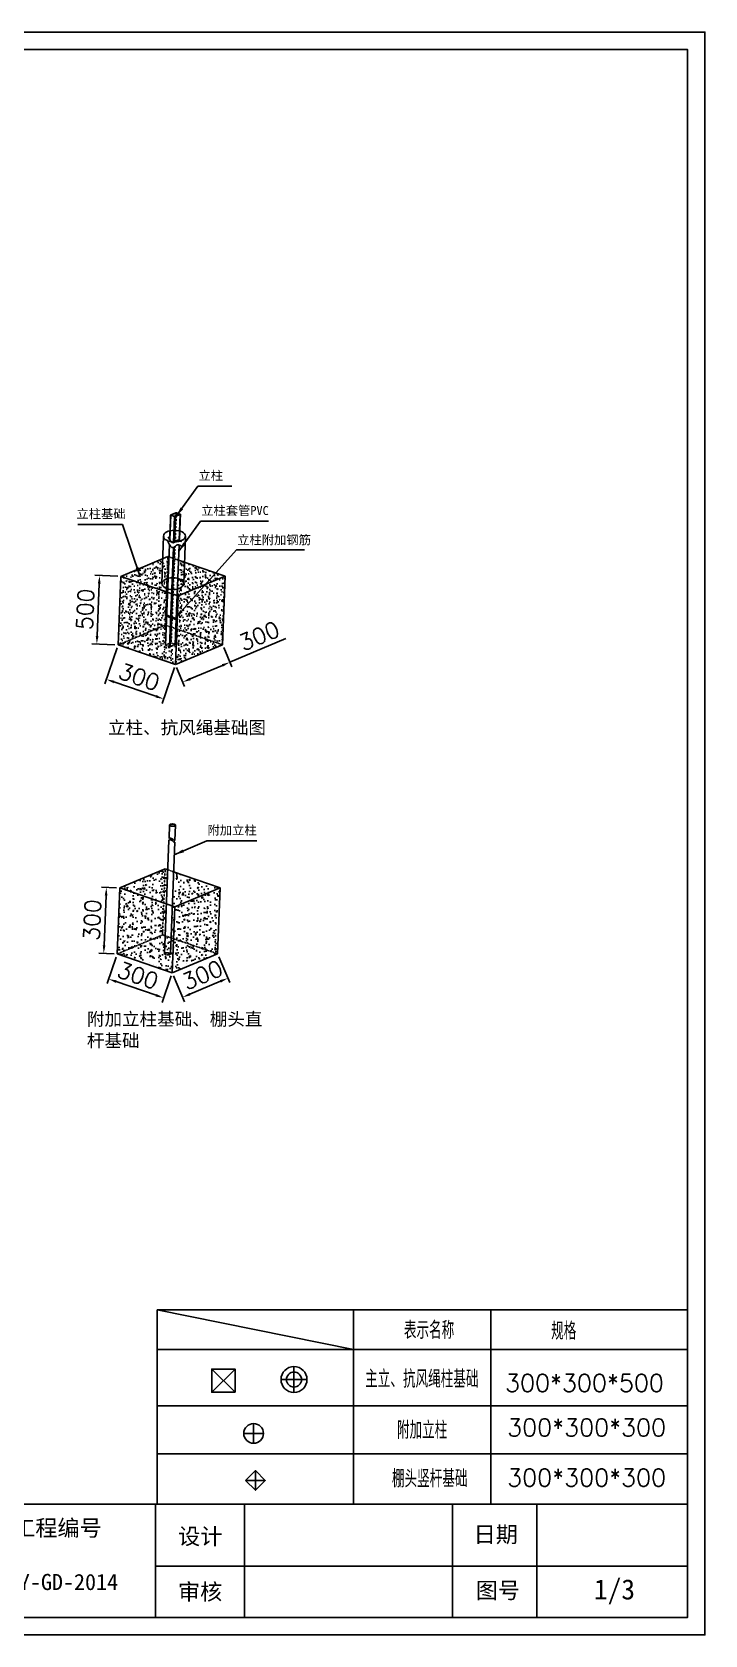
# Model space of a CAD drawing. Header units: inches. Extents: x 211493 to 813085, y -211351 to -52186.
# Drawn here: x 652179 to 673100, y -152471 to -102593 of the extents above; entities that cross this region are included whole.
import ezdxf

# ---------------------------------------------------------------- set-up
doc = ezdxf.new("R2010")
doc.units = ezdxf.units.IN
doc.header["$MEASUREMENT"] = 0
doc.header["$PDMODE"] = 1
doc.linetypes.add('ACAD_ISO02W100', pattern=[15, 12, -3])
doc.linetypes.add('HIDDEN', pattern=[0.2, 0.1, -0.1])
doc.layers.add('02___PRT_ALL_AXES', color=7, linetype='Continuous')
doc.layers.add('DEFAULT_2', color=8, linetype='HIDDEN')
doc.layers.add('尺寸线', color=3, linetype='Continuous', lineweight=13)
doc.styles.get("Standard").update_dxf_attribs({"font": 'txt', "bigfont": 'gbcbig.shx'})
doc.styles.add('样式 1', font='SIMFANG.TTF')
doc.dimstyles.new('ISO-25', dxfattribs={"dimtxt": 500, "dimasz": 300, "dimexe": 1.25, "dimexo": 0.625, "dimtad": 1, "dimtxsty": 'Standard', "dimcen": 300, "dimadec": 0, "dimazin": 0, "dimtfac": 1, "dimtmove": 0, "dimatfit": 3, "dimfxl": 1, "dimarcsym": 0})

# ---------------------------------------------------------------- blocks, each defined once
blk = doc.blocks.new('*D6')
at = {"color": 0, "linetype": 'Continuous', "lineweight": -2}
for p, q in [((654824, -121759), (654440, -122877)), ((656602, -122369), (656219, -123486)), ((656031, -123263), (654725, -122816))]:
    blk.add_line(p, q, dxfattribs=at)
at = {"color": 0, "linetype": 'Continuous'}
for points in [[(654739, -122776), (654712, -122855), (654489, -122735)], [(656044, -123224), (656017, -123303), (656267, -123344)]]:
    blk.add_solid(points, dxfattribs=at)
at = {"layer": 'Defpoints', "color": 0, "linetype": 'Continuous'}
for p in [(654856, -121664), (656634, -122274), (654489, -122735)]:
    blk.add_point(p, dxfattribs=at)
at = {"color": 0, "linetype": 'Continuous', "lineweight": 25, "insert": (655508, -122661), "char_height": 500, "attachment_point": 5, "rotation": 341.0725}
blk.add_mtext('300', dxfattribs=at)
blk = doc.blocks.new('*D7')
at = {"color": 0, "linetype": 'Continuous', "lineweight": -2}
for p, q in [((654841, -119526), (654127, -119497)), ((654266, -119753), (654201, -121388)), ((654756, -121660), (654041, -121632))]:
    blk.add_line(p, q, dxfattribs=at)
at = {"color": 0, "linetype": 'Continuous'}
for points in [[(654225, -119751), (654308, -119755), (654276, -119503)], [(654159, -121386), (654243, -121389), (654191, -121638)]]:
    blk.add_solid(points, dxfattribs=at)
at = {"layer": 'Defpoints', "color": 0, "linetype": 'Continuous'}
for p in [(654941, -119530), (654191, -121638), (654856, -121664)]:
    blk.add_point(p, dxfattribs=at)
at = {"color": 0, "linetype": 'Continuous', "lineweight": 25, "insert": (653834, -120554), "char_height": 500, "attachment_point": 5, "rotation": 87.7116}
blk.add_mtext('500', dxfattribs=at)
blk = doc.blocks.new('*D8')
at = {"color": 0, "linetype": 'Continuous', "lineweight": -2}
for p, q in [((658327, -122204), (660072, -121468)), ((658136, -121749), (658386, -122342)), ((656673, -122366), (656923, -122959)), ((657095, -122724), (658097, -122301))]:
    blk.add_line(p, q, dxfattribs=at)
at = {"color": 0, "linetype": 'Continuous'}
for points in [[(657079, -122685), (657112, -122762), (656865, -122821)], [(658081, -122263), (658113, -122339), (658327, -122204)]]:
    blk.add_solid(points, dxfattribs=at)
at = {"layer": 'Defpoints', "color": 0, "linetype": 'Continuous'}
for p in [(658097, -121657), (656634, -122274), (658327, -122204)]:
    blk.add_point(p, dxfattribs=at)
at = {"color": 0, "linetype": 'Continuous', "lineweight": 25, "insert": (659241, -121384), "char_height": 500, "attachment_point": 5, "rotation": 22.8763}
blk.add_mtext('300', dxfattribs=at)
blk = doc.blocks.new('*D9')
at = {"color": 0, "linetype": 'Continuous', "lineweight": -2}
for p, q in [((654808, -129223), (654340, -129204)), ((654417, -131015), (654480, -129460)), ((654726, -131278), (654258, -131259))]:
    blk.add_line(p, q, dxfattribs=at)
at = {"color": 0, "linetype": 'Continuous'}
for points in [[(654438, -129459), (654521, -129462), (654490, -129210)], [(654376, -131013), (654459, -131017), (654407, -131265)]]:
    blk.add_solid(points, dxfattribs=at)
at = {"layer": 'Defpoints', "color": 0, "linetype": 'Continuous'}
for p in [(654490, -129210), (654908, -129227), (654826, -131282)]:
    blk.add_point(p, dxfattribs=at)
at = {"color": 0, "linetype": 'Continuous', "lineweight": 25, "insert": (654049, -130222), "char_height": 500, "attachment_point": 5, "rotation": 87.7116}
blk.add_mtext('300', dxfattribs=at)
blk = doc.blocks.new('*D10')
at = {"color": 0, "linetype": 'Continuous', "lineweight": -2}
for p, q in [((654794, -131376), (654510, -132203)), ((654795, -132142), (656034, -132566)), ((656505, -131963), (656222, -132789))]:
    blk.add_line(p, q, dxfattribs=at)
at = {"color": 0, "linetype": 'Continuous'}
for points in [[(654809, -132102), (654782, -132181), (654559, -132061)], [(656048, -132527), (656021, -132606), (656271, -132648)]]:
    blk.add_solid(points, dxfattribs=at)
at = {"layer": 'Defpoints', "color": 0, "linetype": 'Continuous'}
for p in [(654826, -131282), (656538, -131869), (656271, -132648)]:
    blk.add_point(p, dxfattribs=at)
at = {"color": 0, "linetype": 'Continuous', "lineweight": 25, "insert": (655469, -131950), "char_height": 500, "attachment_point": 5, "rotation": 341.0725}
blk.add_mtext('300', dxfattribs=at)
blk = doc.blocks.new('*D11')
at = {"color": 0, "linetype": 'Continuous', "lineweight": -2}
for p, q in [((657984, -131367), (658324, -132173)), ((656577, -131961), (656917, -132767)), ((658036, -132132), (657089, -132531))]:
    blk.add_line(p, q, dxfattribs=at)
at = {"color": 0, "linetype": 'Continuous'}
for points in [[(658019, -132093), (658052, -132170), (658266, -132035)], [(657073, -132493), (657105, -132570), (656858, -132629)]]:
    blk.add_solid(points, dxfattribs=at)
at = {"layer": 'Defpoints', "color": 0, "linetype": 'Continuous'}
for p in [(657945, -131275), (656538, -131869), (656858, -132629)]:
    blk.add_point(p, dxfattribs=at)
at = {"color": 0, "linetype": 'Continuous', "lineweight": 25, "insert": (657475, -131934), "char_height": 500, "attachment_point": 5, "rotation": 22.8763}
blk.add_mtext('300', dxfattribs=at)
blk = doc.blocks.new('农丰园大棚图框')
at = {"ltscale": 10}
for p, q in [((581, 4361), (75019, 4361)), ((15986, 4361), (15986, 581)), ((25667, 4361), (25667, 581)), ((31039, 4361), (31039, 581)), ((50911, 4361), (50911, 581)), ((57286, 4361), (57286, 581)), ((60253, 581), (60253, 4361)), ((67185, 4361), (67185, 581)), ((67185, 4361), (67185, 581)), ((69994, 4361), (69994, 581)), ((69994, 4361), (69994, 581)), ((15986, 2291), (50911, 2291)), ((57286, 2291), (75019, 2291))]:
    blk.add_line(p, q, dxfattribs=at)
at = {"color": 0, "lineweight": -3}
for points in [[(0, 53461), (75600, 53461), (75600, 0), (0, 0)], [(581, 52880), (75019, 52880), (75019, 581), (581, 581)]]:
    blk.add_lwpolyline(points, close=True, dxfattribs=at)
at = {"ltscale": 10, "attachment_point": 5}
for s, insert, char_height, width in [('{\\fSimSun|b0|i0|c134|p2;注册号:}', (17806, 3370), 540, 2548.24), ('{\\fSimSun|b0|i0|c134|p2;工程编号\\P\\PNFY-GD-2014}', (54022, 2662), 540, 5878.67), ('{\\fSimSun|b0|i0|c134|p2;厦门农丰园大棚开发有限公司}', (10282, 2920), 594, 12234.25), ('{\\fSimSun|b0|i0|c134|p2;350211200046411}', (22297, 3337), 540, 6390.31), ('{\\fSimSun|b0|i0|c134|p2;建设单位}', (28532, 3307), 540, 3132.74), ('{\\fSimSun|b0|i0|c134|p2;海亮有机农业海丰有限公司}', (40765, 3354), 540, 16576.79), ('{\\fSimSun|b0|i0|c134|p2;设计}', (58783, 3259), 540, 3132.74), ('{\\fSimSun|b0|i0|c134|p2;日期}', (68627, 3323), 540, 3132.74), ('{\\fSimSun|b0|i0|c134|p2;\\H0.66667x;网址：\\H1.5x;www.nongfengyuan.cn}', (10055, 1619), 540, 14674.69), ('{\\fSimSun|b0|i0|c134|p2;电  话:}', (17806, 1485), 540, 2548.24), ('{\\fSimSun|b0|i0|c134|p2;\\H0.6832x;400-6092303}', (21977, 1503), 790.4, 5418.12), ('{\\fSimSun|b0|i0|c134|p2;施工图纸名称}', (28399, 1559), 540, 4764.46), ('{\\fSimSun|b0|i0|c134|p2;审核}', (58776, 1411), 540, 3132.74), ('{\\fSimSun|b0|i0|c134|p2;图号}', (68700, 1457), 540, 3132.74)]:
    blk.add_mtext(s, dxfattribs=dict(at, insert=insert, char_height=char_height, width=width))

msp = doc.modelspace()

# ---------------------------------------------------------------- hatches: boundary and pattern name
h = msp.add_hatch()
h.set_pattern_fill('AR-CONC', color=256, scale=1.728, style=0)
h.set_pattern_definition([(50, (516127.66, -158847.98), (314.8151, -27.54274), [32.9184, -362.1024]), (355, (516127.66, -158847.98), (-60.9006, 330.1462), [26.3347, -289.6829]), (100.45144, (516153.9, -158850.28), (253.9145, 302.6035), [27.97634, -307.73994]), (46.1842, (516127.66, -158760.2), (468.4246, -72.6491), [49.3776, -543.1536]), (96.63556, (516166.7, -158766.25), (410.2343, 427.5523), [41.9645, -461.6103]), (351.18415, (516127.66, -158760.2), (410.2343, 427.5523), [39.502, -434.5224]), (21, (516171.55, -158782.15), (261.98967, -176.71426), [32.9184, -362.1024]), (326, (516171.55, -158782.15), (106.7939, 318.2768), [26.3347, -289.6819]), (71.45144, (516193.4, -158796.87), (368.7836, 141.56254), [27.97634, -307.7394]), (37.5, (516127.66, -158847.98), (5.33711, 146.11111), [0, -286.17062, 0, -294.07104, 0, -290.7792]), (7.5, (516127.66, -158847.98), (115.46438, 173.11203), [0, -167.66438, 0, -279.58694, 0, -110.82528]), (327.5, (516029.79, -158847.98), (234.30055, -9.89927), [0, -109.728, 0, -342.35136, 0, -454.27392]), (317.5, (515985.9, -158847.98), (255.96723, 43.93698), [0, -142.6464, 0, -227.35642, 0, -322.60032])])
edge = h.paths.add_edge_path()
edge.add_line((658182.058, -119522.515), (656719.628, -120139.557))
edge.add_line((656719.628, -120139.557), (656691.125, -120852.816))
edge.add_spline(control_points=[(656692.819, -120854.696), (656692.992, -120854.755), (656693.332, -120854.894), (656693.816, -120855.164), (656694.275, -120855.492), (656694.858, -120856.015), (656695.511, -120856.819), (656696.143, -120857.968), (656696.627, -120859.296), (656696.957, -120860.778), (656697.128, -120862.388), (656697.133, -120863.5), (656697.11, -120864.07)], knot_values=[0, 0, 0, 0, 0.04970727, 0.099872005, 0.150931356, 0.203283794, 0.31306781, 0.431423136, 0.559421282, 0.697268208, 0.844477197, 1, 1, 1, 1], degree=3, periodic=0)
edge.add_line((656692.819, -120854.696), (656695.998, -120855.786))
edge.add_spline(control_points=[(656692.819, -120854.696), (656692.992, -120854.755), (656693.332, -120854.894), (656693.816, -120855.164), (656694.275, -120855.492), (656694.858, -120856.015), (656695.511, -120856.819), (656696.143, -120857.968), (656696.627, -120859.296), (656696.957, -120860.778), (656697.128, -120862.388), (656697.133, -120863.5), (656697.11, -120864.07)], knot_values=[0, 0, 0, 0, 0.04970727, 0.099872005, 0.150931356, 0.203283794, 0.31306781, 0.431423136, 0.559421282, 0.697268208, 0.844477197, 1, 1, 1, 1], degree=3, periodic=0)
edge.add_spline(control_points=[(656697.11, -120864.07), (656697.088, -120864.626), (656696.993, -120865.754), (656696.714, -120867.448), (656696.299, -120869.147), (656695.755, -120870.824), (656695.092, -120872.452), (656694.318, -120874.004), (656693.448, -120875.455), (656692.495, -120876.781), (656691.475, -120877.963), (656690.647, -120878.748), (656690.169, -120879.14), (656690.07, -120879.218)], knot_values=[0.280831483, 0.280831483, 0.280831483, 0.280831483, 0.350835374, 0.422955035, 0.496441145, 0.570515106, 0.64436853, 0.717204589, 0.788259136, 0.856830771, 0.922310723, 0.984217299, 1, 1, 1, 1], degree=3, periodic=0)
edge.add_line((656690.07, -120879.218), (656678.427, -121170.584))
edge.add_line((656678.427, -121170.584), (658096.762, -121656.948))
edge.add_line((658096.762, -121656.948), (658182.058, -119522.515))
h.paths.add_polyline_path([(658096.762, -121656.948), (656678.427, -121170.584), (656634.332, -122273.99)])
edge = h.paths.add_edge_path()
edge.add_spline(control_points=[(656328.187, -120758.887), (656328.014, -120758.828), (656327.675, -120758.688), (656327.19, -120758.419), (656326.731, -120758.09), (656326.148, -120757.567), (656325.495, -120756.763), (656324.863, -120755.614), (656324.379, -120754.286), (656324.049, -120752.804), (656323.879, -120751.194), (656323.873, -120750.082), (656323.896, -120749.513)], knot_values=[0, 0, 0, 0, 0.04970727, 0.099872005, 0.150931356, 0.203283794, 0.31306781, 0.431423136, 0.559421282, 0.697268208, 0.844477197, 1, 1, 1, 1], degree=3, periodic=0)
edge.add_spline(control_points=[(656323.896, -120749.513), (656323.918, -120748.956), (656324.013, -120747.828), (656324.292, -120746.134), (656324.707, -120744.435), (656325.251, -120742.758), (656325.915, -120741.131), (656326.688, -120739.579), (656327.558, -120738.128), (656328.511, -120736.801), (656329.531, -120735.62), (656330.359, -120734.835), (656330.838, -120734.443), (656330.936, -120734.365)], knot_values=[0.280831483, 0.280831483, 0.280831483, 0.280831483, 0.350835374, 0.422955035, 0.496441145, 0.570515106, 0.64436853, 0.717204589, 0.788259136, 0.856830771, 0.922310723, 0.984217299, 1, 1, 1, 1], degree=3, periodic=0)
edge.add_line((656330.936, -120734.365), (656359.639, -120016.112))
edge.add_line((656359.639, -120016.112), (654941.303, -119529.747))
edge.add_line((654941.303, -119529.747), (654856.007, -121664.181))
edge.add_line((654856.007, -121664.181), (656318.437, -121047.139))
edge.add_line((656318.437, -121047.139), (656329.881, -120760.767))
edge = h.paths.add_edge_path()
edge.add_line((656347.731, -121057.184), (656318.437, -121047.139))
edge.add_line((656318.437, -121047.139), (654856.007, -121664.181))
edge.add_line((654856.007, -121664.181), (656634.332, -122273.99))
edge.add_line((656634.332, -122273.99), (656678.427, -121170.584))
edge.add_line((656678.427, -121170.584), (656649.133, -121160.539))
edge.add_line((656649.133, -121160.539), (656629.635, -121648.448))
edge.add_spline(control_points=[(656629.635, -121648.448), (656629.635, -121648.479), (656629.635, -121648.51), (656629.633, -121648.541)], knot_values=[0.98672602, 0.98672602, 0.98672602, 0.98672602, 1, 1, 1, 1], degree=3, periodic=0)
edge.add_spline(control_points=[(656629.633, -121648.541), (656629.62, -121648.837), (656629.458, -121649.382), (656628.961, -121650.063), (656628.029, -121650.897), (656627.136, -121651.364), (656626.489, -121651.637)], knot_values=[0, 0, 0, 0, 0.192373691, 0.355765085, 0.543438835, 1, 1, 1, 1], degree=3, periodic=0)
edge.add_line((656626.489, -121651.637), (656468.546, -121718.277))
edge.add_spline(control_points=[(656468.546, -121718.277), (656467.927, -121718.539), (656466.551, -121718.988), (656463.448, -121719.643), (656459.148, -121719.949), (656454.772, -121719.643), (656451.407, -121719.01), (656449.837, -121718.573), (656449.102, -121718.321)], knot_values=[0, 0, 0, 0, 0.102021324, 0.218865556, 0.480819528, 0.753057259, 0.882127517, 1, 1, 1, 1], degree=3, periodic=0)
edge.add_line((656449.102, -121718.321), (656323.038, -121675.092))
edge.add_line((656323.038, -121675.092), (656323.138, -121672.595))
edge.add_spline(control_points=[(656323.136, -121672.588), (656323.121, -121672.92), (656323.29, -121673.659), (656323.742, -121674.246), (656324.016, -121674.528)], knot_values=[0, 0, 0, 0, 0.458055547, 1, 1, 1, 1], degree=3, periodic=0)
edge.add_spline(control_points=[(656326.28, -121669.493), (656325.633, -121669.766), (656324.74, -121670.233), (656323.809, -121671.066), (656323.325, -121671.729), (656323.164, -121672.247), (656323.141, -121672.52)], knot_values=[0.014884591, 0.014884591, 0.014884591, 0.014884591, 0.471445756, 0.659119507, 0.8225109, 1, 1, 1, 1], degree=3, periodic=0)
edge.add_line((656323.19, -121671.28), (656347.731, -121057.184))
h.paths.add_polyline_path([(656403.733, -118912.705), (654941.303, -119529.747), (656359.639, -120016.112)])
h.paths.add_polyline_path([(658182.058, -119522.515), (656734.429, -119026.105), (656690.335, -120129.512), (656719.628, -120139.557)])
h = msp.add_hatch()
h.set_pattern_fill('AR-CONC', color=256, scale=2.2176, style=0)
h.set_pattern_definition([(50, (373539.8, -190887.84), (404.01272, -35.3465), [42.2453, -464.6981]), (355, (373539.8, -190887.84), (-78.1558, 423.68766), [33.7962, -371.75976]), (100.45144, (373573.5, -190890.8), (325.8569, 388.34113), [35.90296, -394.9329]), (46.1842, (373539.8, -190775.2), (601.1449, -93.2331), [63.3679, -697.0471]), (96.63556, (373589.9, -190782.95), (526.4674, 548.6922), [53.8545, -592.3999]), (351.18415, (373539.8, -190775.2), (526.4674, 548.6922), [50.6943, -557.6371]), (21, (373596.14, -190803.35), (336.22007, -226.7833), [42.2453, -464.6981]), (326, (373596.14, -190803.35), (137.0522, 408.45523), [33.7962, -371.75846]), (71.45144, (373624.16, -190822.25), (473.27225, 181.67193), [35.90296, -394.93225]), (37.5, (373539.81, -190887.84), (6.84929, 187.509254), [0, -367.2523, 0, -377.39117, 0, -373.16664]), (7.5, (373539.81, -190887.84), (148.17928, 222.16044), [0, -215.1693, 0, -358.80324, 0, -142.22578]), (327.5, (373414.2, -190887.84), (300.6857, -12.70406), [0, -140.8176, 0, -439.35091, 0, -582.98486]), (317.5, (373357.88, -190887.84), (328.49127, 56.38579), [0, -183.06288, 0, -291.77407, 0, -414.00374])])
h.paths.add_polyline_path([(656315.826, -128633.312), (654908.237, -129227.215), (656273.385, -129695.34)])
h.paths.add_polyline_path([(656397.847, -128661.438), (656315.826, -128633.312), (656273.385, -129695.34), (656355.406, -129723.467)])
h.paths.add_polyline_path([(656537.854, -129786.03), (656619.875, -129814.156), (658027.464, -129220.253), (656580.294, -128724.001)])
h.paths.add_polyline_path([(656273.385, -129695.34), (654908.237, -129227.215), (654826.14, -131281.607), (656233.728, -130687.704)])
h.paths.add_polyline_path([(658027.464, -129220.253), (656619.875, -129814.156), (656580.218, -130806.52), (657945.366, -131274.646)])
h.paths.add_polyline_path([(656580.218, -130806.52), (656537.777, -131868.549), (657945.366, -131274.646)])
h.paths.add_polyline_path([(656355.406, -129723.467), (656273.385, -129695.34), (656233.728, -130687.704), (656315.75, -130715.83)])
h.paths.add_polyline_path([(656619.875, -129814.156), (656537.854, -129786.03), (656498.197, -130778.394), (656580.218, -130806.52)])
h.paths.add_polyline_path([(656580.218, -130806.52), (656233.728, -130687.704), (654826.14, -131281.607), (656537.777, -131868.549)])

# ---------------------------------------------------------------- linework, layer by layer
for p, q in [((656263.495, -118278.543), (656212.594, -119757.406)), ((656947.374, -118278.543), (656896.474, -119757.405))]:
    msp.add_line(p, q)
at = {"color": 7, "linetype": 'Continuous'}
for p, q in [((654941.303, -119529.747), (656403.733, -118912.705)), ((656403.733, -118912.705), (656433.027, -118922.75)), ((656734.429, -119026.105), (658182.058, -119522.515)), ((654941.303, -119529.747), (654856.007, -121664.181)), ((656719.628, -120139.557), (654941.303, -119529.747)), ((658182.058, -119522.515), (656719.628, -120139.557)), ((658182.058, -119522.515), (658096.762, -121656.948)), ((656719.628, -120139.557), (656634.332, -122273.99)), ((656634.332, -122273.99), (654856.007, -121664.181)), ((658096.762, -121656.948), (656634.332, -122273.99)), ((654908.237, -129227.215), (656315.826, -128633.312)), ((656315.826, -128633.312), (656397.847, -128661.438)), ((656580.294, -128724.001), (658027.464, -129220.253)), ((654826.14, -131281.607), (654908.237, -129227.215)), ((654908.237, -129227.215), (656619.875, -129814.156)), ((656619.875, -129814.156), (658027.464, -129220.253)), ((658027.464, -129220.253), (657945.366, -131274.646)), ((656619.875, -129814.156), (656537.777, -131868.549)), ((656537.777, -131868.549), (654826.14, -131281.607)), ((656537.777, -131868.549), (657945.366, -131274.646))]:
    msp.add_line(p, q, dxfattribs=at)
at = {"lineweight": -3}
for p, q in [((656436.86, -127685.183), (656453.555, -127267.425)), ((656619.044, -127754.338), (656638.207, -127274.801)), ((656293.427, -131274.437), (656434.831, -127735.947)), ((656478.079, -131281.816), (656617.015, -127805.102))]:
    msp.add_line(p, q, dxfattribs=at)
at = {"color": 3, "lineweight": 25}
for p, q in [((656063.746, -142358.189), (656063.746, -145339.704)), ((672557.755, -142358.189), (656063.746, -142358.189)), ((662167.872, -143589.957), (656063.746, -142358.189)), ((662167.872, -143589.957), (662167.872, -142358.189)), ((666444.912, -143589.957), (666444.912, -142358.189)), ((662167.872, -143589.957), (656063.746, -143589.957)), ((662167.872, -145339.704), (662167.872, -143589.957)), ((666444.912, -143589.957), (662167.872, -143589.957)), ((666444.912, -145339.704), (666444.912, -143589.957)), ((666444.912, -143589.957), (672557.755, -143589.957)), ((656063.746, -145339.704), (656063.746, -148402.773)), ((656063.746, -145339.704), (672557.755, -145339.704)), ((656063.746, -145339.704), (656063.746, -148402.773)), ((662167.872, -145339.704), (662167.872, -148402.773)), ((662167.872, -148402.773), (662167.872, -145339.704)), ((666444.912, -148402.773), (666444.912, -145339.704)), ((666444.912, -148402.773), (666444.912, -145339.704)), ((656063.746, -146838.91), (672557.755, -146838.91))]:
    msp.add_line(p, q, dxfattribs=at)
at = {"color": 3}
for p, q in [((660322.165, -144120.987), (660322.165, -144927.074)), ((657764.263, -144920.559), (658488.359, -144196.463)), ((658488.359, -144920.559), (657764.263, -144196.463)), ((660725.209, -144524.03), (659919.122, -144524.03)), ((659068.263, -146507.293), (659068.263, -145894.409)), ((659374.705, -146200.851), (658761.821, -146200.851)), ((659124.336, -147355.292), (659124.336, -147968.176)), ((659430.778, -147661.734), (658817.894, -147661.734))]:
    msp.add_line(p, q, dxfattribs=at)
msp.add_lwpolyline([(658488.359, -144920.559), (658488.359, -144196.463), (657764.263, -144196.463), (657764.263, -144920.559)], close=True, dxfattribs=at)
msp.add_lwpolyline([(658817.894, -147661.734), (659124.336, -147355.292), (659430.778, -147661.734), (659124.336, -147968.176), (658817.894, -147661.734)], dxfattribs=at)
for centre, radius in [((660322.165, -144524.03), 403.043), ((660322.165, -144524.03), 233.567), ((659068.263, -146200.851), 306.442)]:
    msp.add_circle(centre, radius, dxfattribs=at)
for centre in [(656605.435, -118278.543), (656554.534, -119757.442)]:
    msp.add_ellipse(centre, major_axis=(-341.94, 0), ratio=0.535740472)
at = {"lineweight": -3}
for points, knots in [([(656436.86, -127685.183), (656471.9, -127677.994), (656527.866, -127681.987), (656578.026, -127743.765), (656609.958, -127753), (656619.044, -127754.338)], [174.358681211, 174.358681211, 174.358681211, 174.358681211, 307.706007497, 403.147686688, 438.875648658, 438.875648658, 438.875648658, 438.875648658]), ([(656453.555, -127267.425), (656453.502, -127268.73), (656453.817, -127271.467), (656455.496, -127275.448), (656458.308, -127279.318), (656462.196, -127283.052), (656467.11, -127286.624), (656475.351, -127291.347), (656482.306, -127294.17), (656487.231, -127295.859)], [0, 0, 0, 0, 0.084052981, 0.17417659, 0.27509014, 0.389745012, 0.519594238, 0.664980787, 1, 1, 1, 1]), ([(656604.53, -127246.367), (656597.345, -127243.903), (656581.806, -127239.959), (656557.4, -127236.692), (656532.119, -127235.94), (656511.422, -127237.486), (656495.985, -127240.113), (656485.667, -127242.631), (656476.512, -127245.694), (656468.69, -127249.246), (656462.336, -127253.226), (656457.555, -127257.594), (656454.451, -127262.329), (656453.62, -127265.785), (656453.555, -127267.425)], [0, 0, 0, 0, 0.139666117, 0.293697543, 0.451981142, 0.603913379, 0.674389642, 0.739716734, 0.799008364, 0.851632548, 0.897320431, 0.936346555, 0.969818754, 1, 1, 1, 1]), ([(656487.231, -127295.859), (656494.417, -127298.323), (656509.956, -127302.267), (656534.362, -127305.535), (656559.643, -127306.286), (656580.339, -127304.74), (656595.777, -127302.113), (656606.095, -127299.595), (656615.249, -127296.532), (656623.072, -127292.98), (656629.426, -127289), (656634.207, -127284.633), (656637.311, -127279.897), (656638.142, -127276.441), (656638.207, -127274.801)], [0, 0, 0, 0, 0.139666117, 0.293697543, 0.451981142, 0.603913379, 0.674389642, 0.739716734, 0.799008364, 0.851632548, 0.897320431, 0.936346555, 0.969818754, 1, 1, 1, 1]), ([(656638.207, -127274.801), (656638.259, -127273.496), (656637.944, -127270.759), (656636.265, -127266.778), (656633.453, -127262.908), (656629.566, -127259.174), (656624.651, -127255.602), (656616.411, -127250.879), (656609.456, -127248.056), (656604.53, -127246.367)], [0, 0, 0, 0, 0.084052981, 0.17417659, 0.27509014, 0.389745012, 0.519594238, 0.664980787, 1, 1, 1, 1]), ([(656434.831, -127735.947), (656469.872, -127728.758), (656525.837, -127732.751), (656575.997, -127794.529), (656607.929, -127803.764), (656617.015, -127805.102)], [174.358676607, 174.358676607, 174.358676607, 174.358676607, 307.706007497, 403.147686688, 438.875648658, 438.875648658, 438.875648658, 438.875648658])]:
    msp.add_open_spline(points, degree=3, knots=knots, dxfattribs=at)
at = {"layer": '02___PRT_ALL_AXES', "color": 7, "linetype": 'Continuous'}
for p, q in [((656488.063, -117621.071), (656457.19, -118393.643)), ((656484.92, -117624.178), (656477.777, -117802.942)), ((656489.959, -117628.432), (656482.915, -117804.704)), ((656646.006, -117554.43), (656488.063, -117621.071)), ((656489.959, -117628.432), (656610.885, -117669.899)), ((656651.341, -117556.26), (656493.398, -117622.9)), ((656494.346, -117626.581), (656615.272, -117668.048)), ((656610.885, -117669.899), (656578.259, -118486.325)), ((656630.329, -117669.855), (656598.104, -118476.243)), ((656624.994, -117668.026), (656782.937, -117601.385)), ((656630.329, -117669.855), (656788.272, -117603.215)), ((656781.989, -117597.705), (656661.063, -117556.238)), ((656786.376, -117595.854), (656665.45, -117554.387)), ((656786.376, -117595.854), (656754.081, -118404.003)), ((656788.272, -117603.215), (656780.43, -117799.441)), ((656791.415, -117600.108), (656783.301, -117803.155)), ((656477.777, -117802.942), (656454.362, -118388.873)), ((656482.915, -117804.704), (656459.243, -118397.056)), ((656780.43, -117799.441), (656756.242, -118404.723)), ((656783.301, -117803.155), (656759.218, -118405.782)), ((656448.495, -118535.684), (656323.202, -121670.986)), ((656451.323, -118540.454), (656326.28, -121669.493)), ((656453.376, -118543.868), (656328.402, -121671.194)), ((656572.392, -118633.137), (656449.102, -121718.321)), ((656592.238, -118623.054), (656468.546, -121718.277)), ((656748.214, -118550.814), (656624.594, -121644.276)), ((656750.375, -118551.535), (656626.699, -121646.386)), ((656753.352, -118552.593), (656629.713, -121646.507))]:
    msp.add_line(p, q, dxfattribs=at)
at = {"layer": '02___PRT_ALL_AXES', "color": 8, "linetype": 'HIDDEN'}
for p, q in [((656445.369, -120764.972), (656440.053, -120765.323)), ((656575.637, -120848.611), (656580.954, -120848.259))]:
    msp.add_line(p, q, dxfattribs=at)
at = {"layer": '02___PRT_ALL_AXES', "color": 7, "linetype": 'Continuous'}
for points, knots in [([(656484.919, -117624.166), (656484.91, -117624.362), (656484.955, -117624.772), (656485.204, -117625.369), (656485.625, -117625.951), (656486.457, -117626.746), (656487.907, -117627.639), (656489.224, -117628.18), (656489.959, -117628.432)], [0, 0, 0, 0, 0.08406192, 0.17411312, 0.27506554, 0.39024835, 0.666498181, 1, 1, 1, 1]), ([(656485.106, -117623.412), (656485.078, -117623.473), (656484.98, -117623.714), (656484.928, -117623.974), (656484.919, -117624.166)], [0, 0, 0, 0, 0.258028668, 1, 1, 1, 1]), ([(656488.063, -117621.071), (656487.393, -117621.353), (656486.256, -117621.948), (656485.333, -117622.912), (656485.106, -117623.412)], [0, 0, 0, 0, 0.569713622, 1, 1, 1, 1]), ([(656491.826, -117624.448), (656491.818, -117624.614), (656491.903, -117624.983), (656492.129, -117625.277), (656492.266, -117625.418)], [0, 0, 0, 0, 0.458055547, 1, 1, 1, 1]), ([(656493.398, -117622.9), (656493.173, -117622.995), (656492.811, -117623.174), (656492.369, -117623.491), (656491.999, -117623.861), (656491.837, -117624.22), (656491.826, -117624.448)], [0, 0, 0, 0, 0.317861302, 0.52393199, 0.703411246, 1, 1, 1, 1]), ([(656492.266, -117625.418), (656492.513, -117625.671), (656493.186, -117626.126), (656493.924, -117626.436), (656494.346, -117626.581)], [0, 0, 0, 0, 0.442291232, 1, 1, 1, 1]), ([(656610.885, -117669.899), (656611.881, -117670.24), (656614.037, -117670.795), (656617.427, -117671.295), (656620.969, -117671.46), (656623.347, -117671.342), (656624.513, -117671.216)], [0, 0, 0, 0, 0.229262487, 0.482954633, 0.744770299, 1, 1, 1, 1]), ([(656615.272, -117668.048), (656615.77, -117668.219), (656616.848, -117668.496), (656619.121, -117668.83), (656620.907, -117668.833), (656622.086, -117668.706)], [0, 0, 0, 0, 0.229410835, 0.483267137, 1, 1, 1, 1]), ([(656624.513, -117671.216), (656625.584, -117671.101), (656627.558, -117670.783), (656629.483, -117670.213), (656630.329, -117669.855)], [0, 0, 0, 0, 0.539707322, 1, 1, 1, 1]), ([(656665.45, -117554.387), (656664.716, -117554.135), (656663.145, -117553.698), (656659.78, -117553.065), (656655.404, -117552.759), (656651.105, -117553.064), (656648.001, -117553.719), (656646.625, -117554.169), (656646.006, -117554.43)], [0, 0, 0, 0, 0.117872483, 0.246942741, 0.519180472, 0.781134445, 0.897978676, 1, 1, 1, 1]), ([(656661.063, -117556.238), (656660.294, -117555.974), (656658.613, -117555.606), (656656.039, -117555.422), (656653.559, -117555.604), (656652.004, -117555.98), (656651.341, -117556.26)], [0, 0, 0, 0, 0.246845785, 0.51924593, 0.781356182, 1, 1, 1, 1]), ([(656784.069, -117598.868), (656783.822, -117598.614), (656783.149, -117598.159), (656782.411, -117597.849), (656781.989, -117597.705)], [0, 0, 0, 0, 0.442291232, 1, 1, 1, 1]), ([(656782.937, -117601.385), (656783.162, -117601.291), (656783.524, -117601.111), (656783.966, -117600.795), (656784.336, -117600.424), (656784.498, -117600.065), (656784.509, -117599.838)], [0, 0, 0, 0, 0.317861302, 0.52393199, 0.703411246, 1, 1, 1, 1]), ([(656784.509, -117599.838), (656784.517, -117599.672), (656784.432, -117599.302), (656784.206, -117599.009), (656784.069, -117598.868)], [0, 0, 0, 0, 0.458055547, 1, 1, 1, 1]), ([(656790.536, -117598.179), (656790.043, -117597.673), (656788.697, -117596.762), (656787.219, -117596.143), (656786.376, -117595.854)], [0, 0, 0, 0, 0.442291232, 1, 1, 1, 1]), ([(656788.272, -117603.215), (656788.722, -117603.025), (656789.446, -117602.665), (656790.329, -117602.036), (656790.918, -117601.438), (656791.302, -117600.799), (656791.406, -117600.339), (656791.416, -117600.119)], [0, 0, 0, 0, 0.316737609, 0.522079801, 0.700924567, 0.857274534, 1, 1, 1, 1]), ([(656791.416, -117600.119), (656791.431, -117599.787), (656791.262, -117599.049), (656790.81, -117598.461), (656790.536, -117598.179)], [0, 0, 0, 0, 0.458055547, 1, 1, 1, 1])]:
    msp.add_open_spline(points, degree=3, knots=knots, dxfattribs=at)
at = {"layer": '02___PRT_ALL_AXES', "color": 8, "linetype": 'HIDDEN'}
for points, knots in [([(656440.053, -120765.323), (656439.376, -120765.609), (656438.017, -120766.365), (656435.378, -120768.457), (656432.412, -120772.058), (656429.713, -120777.268), (656428.004, -120782.999), (656427.521, -120787.862), (656427.824, -120791.492), (656428.354, -120793.897), (656429.187, -120795.998), (656430.315, -120797.734), (656431.707, -120799.058), (656432.808, -120799.633), (656433.371, -120799.825)], [0, 0, 0, 0, 0.053740092, 0.113068005, 0.245792734, 0.391371462, 0.540059735, 0.68115917, 0.746040053, 0.806062037, 0.860820828, 0.910591588, 0.956413789, 1, 1, 1, 1]), ([(656433.371, -120799.825), (656433.882, -120800.001), (656434.978, -120800.218), (656436.09, -120800.159), (656436.645, -120800.07)], [0, 0, 0, 0, 0.490074522, 1, 1, 1, 1]), ([(656436.645, -120800.07), (656436.815, -120800.043), (656437.513, -120799.907), (656438.192, -120799.683), (656438.688, -120799.474)], [0, 0, 0, 0, 0.242380058, 1, 1, 1, 1]), ([(656438.688, -120799.474), (656439.782, -120799.013), (656441.963, -120797.612), (656443.763, -120795.776), (656444.629, -120794.718)], [0, 0, 0, 0, 0.4649488, 1, 1, 1, 1]), ([(656444.629, -120794.718), (656446.079, -120792.948), (656448.523, -120788.881), (656450.718, -120782.239), (656451.278, -120776.512), (656450.766, -120772.317), (656450.206, -120770.437), (656449.843, -120769.586)], [0, 0, 0, 0, 0.257273624, 0.526551423, 0.781178607, 0.896004182, 1, 1, 1, 1]), ([(656446.685, -120765.608), (656446.581, -120765.542), (656446.163, -120765.291), (656445.714, -120765.09), (656445.369, -120764.972)], [0, 0, 0, 0, 0.252108261, 1, 1, 1, 1]), ([(656447.687, -120766.389), (656447.608, -120766.316), (656447.293, -120766.033), (656446.951, -120765.778), (656446.685, -120765.608)], [0, 0, 0, 0, 0.254046378, 1, 1, 1, 1]), ([(656449.134, -120768.196), (656449.029, -120768.024), (656448.608, -120767.376), (656448.104, -120766.78), (656447.687, -120766.389)], [0, 0, 0, 0, 0.259954813, 1, 1, 1, 1]), ([(656449.843, -120769.586), (656449.791, -120769.463), (656449.579, -120768.988), (656449.334, -120768.526), (656449.134, -120768.196)], [0, 0, 0, 0, 0.256698116, 1, 1, 1, 1]), ([(656582.319, -120814.108), (656581.224, -120814.57), (656579.042, -120815.971), (656576.185, -120818.887), (656573.699, -120822.615), (656571.728, -120826.892), (656570.411, -120831.45), (656569.812, -120835.991), (656569.998, -120840.222), (656570.671, -120842.842), (656571.163, -120843.996)], [0, 0, 0, 0, 0.103640037, 0.222906344, 0.354263895, 0.492673201, 0.632269943, 0.766777392, 0.890545679, 1, 1, 1, 1]), ([(656571.163, -120843.996), (656571.215, -120844.119), (656571.427, -120844.595), (656571.672, -120845.056), (656571.873, -120845.387)], [0, 0, 0, 0, 0.256698116, 1, 1, 1, 1]), ([(656571.873, -120845.387), (656571.977, -120845.558), (656572.398, -120846.206), (656572.902, -120846.802), (656573.319, -120847.193)], [0, 0, 0, 0, 0.259954813, 1, 1, 1, 1]), ([(656573.319, -120847.193), (656573.398, -120847.267), (656573.714, -120847.55), (656574.055, -120847.805), (656574.321, -120847.975)], [0, 0, 0, 0, 0.254046378, 1, 1, 1, 1]), ([(656574.321, -120847.975), (656574.425, -120848.041), (656574.844, -120848.291), (656575.292, -120848.492), (656575.637, -120848.61)], [0, 0, 0, 0, 0.252108261, 1, 1, 1, 1]), ([(656580.954, -120848.259), (656582.048, -120847.797), (656584.229, -120846.397), (656586.029, -120844.561), (656586.895, -120843.503)], [0, 0, 0, 0, 0.4649488, 1, 1, 1, 1]), ([(656584.361, -120813.513), (656584.191, -120813.54), (656583.494, -120813.675), (656582.814, -120813.899), (656582.319, -120814.108)], [0, 0, 0, 0, 0.242380058, 1, 1, 1, 1]), ([(656587.635, -120813.757), (656587.124, -120813.582), (656586.029, -120813.365), (656584.916, -120813.424), (656584.361, -120813.513)], [0, 0, 0, 0, 0.490074522, 1, 1, 1, 1]), ([(656586.895, -120843.503), (656588.345, -120841.732), (656590.789, -120837.665), (656592.984, -120831.024), (656593.544, -120825.297), (656593.032, -120821.102), (656592.472, -120819.222), (656592.109, -120818.371)], [0, 0, 0, 0, 0.257273624, 0.526551423, 0.781178607, 0.896004182, 1, 1, 1, 1]), ([(656592.109, -120818.371), (656591.653, -120817.3), (656590.748, -120815.81), (656589.054, -120814.384), (656588.115, -120813.921), (656587.635, -120813.757)], [0, 0, 0, 0, 0.529671072, 0.76920322, 1, 1, 1, 1])]:
    msp.add_open_spline(points, degree=3, knots=knots, dxfattribs=at)
at = {"layer": 'DEFAULT_2', "color": 8, "linetype": 'HIDDEN'}
for p, q in [((656646.006, -117554.43), (656609.49, -118468.183)), ((656665.45, -117554.387), (656629.587, -118451.828)), ((656603.623, -118614.995), (656484.223, -121602.852)), ((656623.72, -118598.639), (656503.667, -121602.809)), ((656403.733, -118912.705), (656318.437, -121047.139)), ((656433.027, -118922.75), (656734.429, -119026.105)), ((654856.007, -121664.181), (656318.437, -121047.139)), ((656318.437, -121047.139), (658096.762, -121656.948)), ((656323.202, -121670.986), (656323.137, -121672.599)), ((656484.223, -121602.852), (656326.28, -121669.493)), ((656328.402, -121671.194), (656328.176, -121676.854)), ((656328.176, -121676.854), (656449.102, -121718.321)), ((656468.546, -121718.277), (656626.489, -121651.637)), ((656624.594, -121644.276), (656503.667, -121602.809)), ((656626.699, -121646.386), (656626.489, -121651.637)), ((656629.713, -121646.507), (656629.632, -121648.53)), ((656233.728, -130687.704), (656315.826, -128633.312)), ((656397.847, -128661.438), (656580.294, -128724.001)), ((654826.14, -131281.607), (656233.728, -130687.704)), ((657945.366, -131274.646), (656233.728, -130687.704))]:
    msp.add_line(p, q, dxfattribs=at)
for points, knots in [([(656324.016, -121674.528), (656323.742, -121674.246), (656323.29, -121673.659), (656323.121, -121672.92), (656323.136, -121672.588)], [0, 0, 0, 0, 0.541944453, 1, 1, 1, 1]), ([(656323.136, -121672.588), (656323.15, -121672.293), (656323.311, -121671.747), (656323.809, -121671.066), (656324.74, -121670.233), (656325.633, -121669.766), (656326.28, -121669.493)], [0, 0, 0, 0, 0.192373691, 0.355765085, 0.543438835, 1, 1, 1, 1]), ([(656328.176, -121676.854), (656327.333, -121676.565), (656325.855, -121675.945), (656324.509, -121675.035), (656324.016, -121674.528)], [0, 0, 0, 0, 0.557708768, 1, 1, 1, 1]), ([(656484.223, -121602.852), (656484.842, -121602.591), (656486.218, -121602.141), (656489.322, -121601.486), (656493.621, -121601.181), (656497.997, -121601.487), (656501.362, -121602.12), (656502.933, -121602.557), (656503.667, -121602.809)], [0, 0, 0, 0, 0.102021324, 0.218865556, 0.480819528, 0.753057259, 0.882127517, 1, 1, 1, 1]), ([(656624.594, -121644.276), (656625.328, -121644.528), (656626.645, -121645.068), (656628.095, -121645.962), (656628.928, -121646.756), (656629.348, -121647.338), (656629.597, -121647.936), (656629.642, -121648.346), (656629.633, -121648.541)], [0, 0, 0, 0, 0.333501819, 0.60975165, 0.72493446, 0.82588688, 0.91593808, 1, 1, 1, 1]), ([(656629.633, -121648.541), (656629.62, -121648.837), (656629.458, -121649.382), (656628.961, -121650.063), (656628.029, -121650.897), (656627.136, -121651.364), (656626.489, -121651.637)], [0, 0, 0, 0, 0.192373691, 0.355765085, 0.543438835, 1, 1, 1, 1]), ([(656468.546, -121718.277), (656467.927, -121718.539), (656466.551, -121718.988), (656463.448, -121719.643), (656459.148, -121719.949), (656454.772, -121719.643), (656451.407, -121719.01), (656449.837, -121718.573), (656449.102, -121718.321)], [0, 0, 0, 0, 0.102021324, 0.218865556, 0.480819528, 0.753057259, 0.882127517, 1, 1, 1, 1]), ([(656494.269, -127292.89), (656489.935, -127291.403), (656483.815, -127288.919), (656476.563, -127284.762), (656472.238, -127281.619), (656468.817, -127278.334), (656466.343, -127274.928), (656464.865, -127271.424), (656464.588, -127269.016), (656464.634, -127267.868)], [0, 0, 0, 0, 0.335019213, 0.480405761, 0.610254988, 0.72490986, 0.82582341, 0.915947019, 1, 1, 1, 1]), ([(656464.634, -127267.868), (656464.691, -127266.424), (656465.423, -127263.383), (656468.154, -127259.216), (656472.361, -127255.373), (656477.953, -127251.87), (656484.837, -127248.744), (656492.893, -127246.049), (656501.973, -127243.833), (656515.557, -127241.521), (656533.77, -127240.161), (656556.018, -127240.822), (656577.495, -127243.698), (656591.169, -127247.168), (656597.492, -127249.337)], [0, 0, 0, 0, 0.030181246, 0.063653445, 0.102679569, 0.148367452, 0.200991636, 0.260283266, 0.325610358, 0.396086621, 0.548018858, 0.706302457, 0.860333883, 1, 1, 1, 1]), ([(656627.128, -127274.359), (656627.07, -127275.802), (656626.339, -127278.843), (656623.608, -127283.01), (656619.401, -127286.853), (656613.809, -127290.356), (656606.925, -127293.482), (656598.869, -127296.177), (656589.789, -127298.393), (656576.204, -127300.705), (656557.991, -127302.065), (656535.744, -127301.404), (656514.267, -127298.529), (656500.592, -127295.058), (656494.269, -127292.89)], [0, 0, 0, 0, 0.030181246, 0.063653445, 0.102679569, 0.148367452, 0.200991636, 0.260283266, 0.325610358, 0.396086621, 0.548018858, 0.706302457, 0.860333883, 1, 1, 1, 1]), ([(656597.492, -127249.337), (656601.827, -127250.823), (656607.947, -127253.307), (656615.199, -127257.464), (656619.523, -127260.607), (656622.945, -127263.892), (656625.419, -127267.298), (656626.897, -127270.802), (656627.174, -127273.21), (656627.128, -127274.359)], [0, 0, 0, 0, 0.335019213, 0.480405761, 0.610254988, 0.72490986, 0.82582341, 0.915947019, 1, 1, 1, 1]), ([(656293.427, -131274.438), (656293.374, -131275.744), (656293.689, -131278.48), (656295.368, -131282.461), (656298.18, -131286.332), (656302.068, -131290.065), (656306.982, -131293.637), (656315.223, -131298.36), (656322.177, -131301.183), (656327.103, -131302.872)], [0, 0, 0, 0, 0.084052981, 0.17417659, 0.27509014, 0.389745012, 0.519594238, 0.664980787, 1, 1, 1, 1]), ([(656444.402, -131253.38), (656437.217, -131250.917), (656421.678, -131246.972), (656397.272, -131243.705), (656371.991, -131242.953), (656351.294, -131244.499), (656335.857, -131247.126), (656325.539, -131249.645), (656316.384, -131252.708), (656308.562, -131256.259), (656302.208, -131260.24), (656297.427, -131264.607), (656294.323, -131269.343), (656293.492, -131272.798), (656293.427, -131274.438)], [0, 0, 0, 0, 0.139666117, 0.293697543, 0.451981142, 0.603913379, 0.674389642, 0.739716734, 0.799008364, 0.851632548, 0.897320431, 0.936346555, 0.969818754, 1, 1, 1, 1]), ([(656334.141, -131299.903), (656329.807, -131298.416), (656323.687, -131295.932), (656316.435, -131291.776), (656312.11, -131288.633), (656308.689, -131285.347), (656306.214, -131281.941), (656304.737, -131278.438), (656304.46, -131276.03), (656304.506, -131274.881)], [0, 0, 0, 0, 0.335019213, 0.480405761, 0.610254988, 0.72490986, 0.82582341, 0.915947019, 1, 1, 1, 1]), ([(656304.506, -131274.881), (656304.555, -131273.652), (656305.087, -131271.096), (656307.085, -131267.5), (656310.196, -131264.117), (656314.359, -131260.965), (656319.518, -131258.066), (656328.043, -131254.41), (656335.107, -131252.438), (656340.076, -131251.342)], [0, 0, 0, 0, 0.081674008, 0.170019104, 0.270063591, 0.384765629, 0.515409287, 0.66210249, 1, 1, 1, 1]), ([(656327.103, -131302.872), (656334.289, -131305.336), (656349.828, -131309.28), (656374.233, -131312.548), (656399.515, -131313.299), (656420.211, -131311.754), (656435.649, -131309.126), (656445.967, -131306.608), (656455.121, -131303.545), (656462.944, -131299.994), (656469.298, -131296.013), (656474.079, -131291.646), (656477.182, -131286.91), (656478.014, -131283.455), (656478.079, -131281.814)], [0, 0, 0, 0, 0.139666117, 0.293697543, 0.451981142, 0.603913379, 0.674389642, 0.739716734, 0.799008364, 0.851632548, 0.897320431, 0.936346555, 0.969818754, 1, 1, 1, 1]), ([(656467, -131281.372), (656466.942, -131282.815), (656466.211, -131285.856), (656463.48, -131290.024), (656459.273, -131293.867), (656453.681, -131297.37), (656446.797, -131300.495), (656438.741, -131303.19), (656429.661, -131305.406), (656416.076, -131307.718), (656397.863, -131309.079), (656375.616, -131308.417), (656354.139, -131305.542), (656340.464, -131302.071), (656334.141, -131299.903)], [0, 0, 0, 0, 0.030181246, 0.063653445, 0.102679569, 0.148367452, 0.200991636, 0.260283266, 0.325610358, 0.396086621, 0.548018858, 0.706302457, 0.860333883, 1, 1, 1, 1]), ([(656340.076, -131251.342), (656343.825, -131250.514), (656351.65, -131249.139), (656368.117, -131247.438), (656389.411, -131247.297), (656410.495, -131249.603), (656426.416, -131252.977), (656433.845, -131255.143), (656437.364, -131256.35)], [0, 0, 0, 0, 0.117022503, 0.241887658, 0.50427267, 0.764434751, 0.88659988, 1, 1, 1, 1]), ([(656437.364, -131256.35), (656441.699, -131257.836), (656447.819, -131260.321), (656455.071, -131264.477), (656459.395, -131267.62), (656462.817, -131270.906), (656465.291, -131274.312), (656466.769, -131277.815), (656467.046, -131280.223), (656467, -131281.372)], [0, 0, 0, 0, 0.335019213, 0.480405761, 0.610254988, 0.72490986, 0.82582341, 0.915947019, 1, 1, 1, 1]), ([(656478.079, -131281.814), (656478.131, -131280.509), (656477.816, -131277.773), (656476.137, -131273.791), (656473.325, -131269.921), (656469.438, -131266.188), (656464.523, -131262.616), (656456.282, -131257.893), (656449.328, -131255.07), (656444.402, -131253.38)], [0, 0, 0, 0, 0.084052981, 0.17417659, 0.27509014, 0.389745012, 0.519594238, 0.664980787, 1, 1, 1, 1])]:
    msp.add_open_spline(points, degree=3, knots=knots, dxfattribs=at)
at = {"layer": '尺寸线', "lineweight": -3}
for p, q in [((656328.187, -120758.887), (656683.852, -120880.849)), ((656337.155, -120732.734), (656692.82, -120854.696))]:
    msp.add_line(p, q, dxfattribs=at)
for points in [[(656401.844, -118449.477), (656572.392, -118633.137), (656701.872, -118547.602), (656830.065, -118596.664)], [(656407.711, -118302.665), (656578.259, -118486.325), (656707.738, -118400.79), (656835.932, -118449.853)]]:
    msp.add_spline(points, degree=3, dxfattribs=at)
for points, knots in [([(656323.896, -120749.513), (656323.873, -120750.082), (656323.879, -120751.194), (656324.049, -120752.804), (656324.379, -120754.286), (656324.863, -120755.614), (656325.495, -120756.763), (656326.148, -120757.567), (656326.731, -120758.09), (656327.19, -120758.419), (656327.675, -120758.688), (656328.014, -120758.828), (656328.187, -120758.887)], [0, 0, 0, 0, 0.155522803, 0.302731792, 0.440578718, 0.568576864, 0.68693219, 0.796716206, 0.849068644, 0.900127995, 0.95029273, 1, 1, 1, 1]), ([(656337.154, -120732.734), (656336.993, -120732.678), (656336.662, -120732.585), (656336.151, -120732.5), (656335.626, -120732.47), (656334.899, -120732.504), (656333.961, -120732.69), (656332.835, -120733.126), (656331.71, -120733.767), (656330.603, -120734.603), (656329.531, -120735.62), (656328.511, -120736.801), (656327.558, -120738.128), (656326.688, -120739.579), (656325.915, -120741.131), (656325.251, -120742.758), (656324.707, -120744.435), (656324.292, -120746.134), (656324.013, -120747.828), (656323.918, -120748.956), (656323.896, -120749.513)], [0, 0, 0, 0, 0.02145, 0.04307356, 0.065036851, 0.08749383, 0.134360674, 0.184566501, 0.238595761, 0.296614184, 0.35852076, 0.424000712, 0.492572347, 0.563626894, 0.636462953, 0.710316377, 0.784390338, 0.857876448, 0.929996109, 1, 1, 1, 1]), ([(656328.187, -120758.887), (656328.348, -120758.942), (656328.679, -120759.035), (656329.19, -120759.12), (656329.716, -120759.15), (656330.442, -120759.117), (656331.381, -120758.93), (656332.506, -120758.495), (656333.631, -120757.853), (656334.738, -120757.018), (656335.81, -120756.001), (656336.83, -120754.819), (656337.783, -120753.493), (656338.653, -120752.042), (656339.427, -120750.49), (656340.09, -120748.862), (656340.634, -120747.186), (656341.049, -120745.486), (656341.328, -120743.793), (656341.423, -120742.664), (656341.445, -120742.108)], [0, 0, 0, 0, 0.02145, 0.04307356, 0.065036851, 0.08749383, 0.134360674, 0.184566501, 0.238595761, 0.296614184, 0.35852076, 0.424000712, 0.492572347, 0.563626894, 0.636462953, 0.710316377, 0.784390338, 0.857876448, 0.929996109, 1, 1, 1, 1]), ([(656341.445, -120742.108), (656341.468, -120741.538), (656341.463, -120740.426), (656341.292, -120738.817), (656340.962, -120737.335), (656340.478, -120736.007), (656339.846, -120734.857), (656339.193, -120734.053), (656338.61, -120733.53), (656338.151, -120733.202), (656337.667, -120732.932), (656337.327, -120732.793), (656337.154, -120732.734)], [0, 0, 0, 0, 0.155522803, 0.302731792, 0.440578718, 0.568576864, 0.68693219, 0.796716206, 0.849068644, 0.900127995, 0.95029273, 1, 1, 1, 1]), ([(656679.561, -120871.474), (656679.538, -120872.044), (656679.544, -120873.156), (656679.714, -120874.766), (656680.044, -120876.248), (656680.528, -120877.576), (656681.16, -120878.725), (656681.813, -120879.529), (656682.396, -120880.052), (656682.855, -120880.381), (656683.34, -120880.65), (656683.679, -120880.79), (656683.852, -120880.849)], [0, 0, 0, 0, 0.155522803, 0.302731792, 0.440578718, 0.568576864, 0.68693219, 0.796716206, 0.849068644, 0.900127995, 0.95029273, 1, 1, 1, 1]), ([(656692.819, -120854.696), (656692.658, -120854.64), (656692.328, -120854.547), (656691.816, -120854.462), (656691.291, -120854.432), (656690.564, -120854.466), (656689.626, -120854.652), (656688.5, -120855.088), (656687.375, -120855.729), (656686.268, -120856.565), (656685.196, -120857.582), (656684.176, -120858.763), (656683.223, -120860.09), (656682.353, -120861.541), (656681.58, -120863.093), (656680.916, -120864.72), (656680.372, -120866.397), (656679.957, -120868.096), (656679.678, -120869.79), (656679.583, -120870.918), (656679.561, -120871.474)], [0, 0, 0, 0, 0.02145, 0.04307356, 0.065036851, 0.08749383, 0.134360674, 0.184566501, 0.238595761, 0.296614184, 0.35852076, 0.424000712, 0.492572347, 0.563626894, 0.636462953, 0.710316377, 0.784390338, 0.857876448, 0.929996109, 1, 1, 1, 1]), ([(656683.852, -120880.849), (656684.013, -120880.904), (656684.344, -120880.997), (656684.855, -120881.082), (656685.381, -120881.112), (656686.107, -120881.079), (656687.046, -120880.892), (656688.171, -120880.457), (656689.296, -120879.815), (656690.403, -120878.979), (656691.475, -120877.963), (656692.495, -120876.781), (656693.448, -120875.455), (656694.318, -120874.004), (656695.092, -120872.452), (656695.755, -120870.824), (656696.299, -120869.147), (656696.714, -120867.448), (656696.993, -120865.754), (656697.088, -120864.626), (656697.11, -120864.07)], [0, 0, 0, 0, 0.02145, 0.04307356, 0.065036851, 0.08749383, 0.134360674, 0.184566501, 0.238595761, 0.296614184, 0.35852076, 0.424000712, 0.492572347, 0.563626894, 0.636462953, 0.710316377, 0.784390338, 0.857876448, 0.929996109, 1, 1, 1, 1]), ([(656697.11, -120864.07), (656697.133, -120863.5), (656697.128, -120862.388), (656696.957, -120860.778), (656696.627, -120859.296), (656696.143, -120857.968), (656695.511, -120856.819), (656694.858, -120856.015), (656694.275, -120855.492), (656693.816, -120855.164), (656693.332, -120854.894), (656692.992, -120854.755), (656692.819, -120854.696)], [0, 0, 0, 0, 0.155522803, 0.302731792, 0.440578718, 0.568576864, 0.68693219, 0.796716206, 0.849068644, 0.900127995, 0.95029273, 1, 1, 1, 1])]:
    msp.add_open_spline(points, degree=3, knots=knots, dxfattribs=at)

# ---------------------------------------------------------------- block references
at = {"color": 0, "lineweight": -3, "xscale": 0.9329880441364367, "yscale": 0.9329880441073328, "zscale": 0.9329880440990813}
msp.add_blockref('农丰园大棚图框', (602565.769, -152471.3), dxfattribs=at)

# ---------------------------------------------------------------- texts
at = {"attachment_point": 1, "style": '样式 1'}
for s, insert, char_height, width in [('{\\fSimSun|b0|i0|c134|p2;立柱}', (657353.565, -116252.635), 280, 3006.96374), ('{\\fSimSun|b0|i0|c134|p2;立柱基础}', (653558.605, -117441.713), 280, 1608.69484), ('{\\fSimSun|b0|i0|c134|p2;立柱}', (657437.678, -117340.41), 280, 863.42188), ('{\\fSimSun|b0|i0|c134|p2;立柱套管PVC}', (657437.825, -117341.972), 280, 3006.96374), ('{\\fSimSun|b0|i0|c134|p2;立柱附加钢筋}', (658557.282, -118254.012), 280, 2964.75425), ('{\\fSimSun|b0|i0|c134|p2;立柱、抗风绳基础图}', (654540.095, -124036.075), 400, 8888.0424), ('{\\fSimSun|b0|i0|c134|p2;附加立柱}', (657634.353, -127287.615), 280, 1726.02651), ('附加立柱基础、棚头直杆基础', (653883.944, -133106.559), 400, 5891.21793), ('{\\fSimSun|b0|i0|c134|p2;1/3}', (669647.64, -150739.134), 627.2383, 1628.43619)]:
    msp.add_mtext(s, dxfattribs=dict(at, insert=insert, char_height=char_height, width=width))
at = {"color": 3, "linetype": 'ACAD_ISO02W100', "lineweight": 25, "width": 6062.98124, "attachment_point": 1}
for s, insert, char_height in [('表示名称', (663740.285, -142716.577), 543.6904), ('规格', (668317.754, -142742.547), 543.6904), ('主立、抗风绳柱基础', (662535.699, -144235.038), 543.6904), ('300*300*500', (666884.901, -144359.886), 543.69036), ('附加立柱', (663523.881, -145825.592), 543.6904), ('300*300*300', (666951.165, -145742.306), 543.69036), ('棚头竖杆基础', (663367.928, -147335.43), 543.6904), ('300*300*300', (666951.165, -147306.17), 543.69036)]:
    msp.add_mtext(s, dxfattribs=dict(at, insert=insert, char_height=char_height))

# ---------------------------------------------------------------- dimensions: what is measured, and where the dimension line sits
at = {"color": 0, "linetype": 'Continuous', "lineweight": 25}
for p1, p2, distance, text, override, picture, middle in [((654941.303, -119529.747), (654856.007, -121664.181), -665.433, '500', {"dimtxt": 500, "dimasz": 250, "dimexe": 150, "dimexo": 100, "dimgap": 150, "dimfxl": 0.18, "dimarcsym": 1}, '*D7', (653834.072, -120554.421)), ((656634.332, -122273.99), (654856.007, -121664.181), 1131.682, '300', {"dimasz": 250, "dimexe": 150, "dimexo": 100, "dimgap": 150, "dimfxl": 0.18, "dimarcsym": 1}, '*D6', (655507.833, -122661.206)), ((654826.14, -131281.607), (654908.237, -129227.215), 419.067, '300', {"dimasz": 250, "dimexe": 150, "dimexo": 100, "dimgap": 150, "dimfxl": 0.18, "dimarcsym": 1}, '*D9', (654048.774, -130221.705))]:
    dim = msp.add_aligned_dim(p1=p1, p2=p2, distance=distance, text=text, dimstyle='ISO-25', override=override, dxfattribs=at)
    dim.commit()
    dim.dimension.update_dxf_attribs({"geometry": picture, "text_midpoint": middle})
for base, p1, p2, angle, picture, middle in [((658327.456, -122203.708), (656634.332, -122273.99), (658096.762, -121656.948), 22.8763085, '*D8', (659396.218, -121752.767)), ((656270.646, -132647.557), (654826.14, -131281.607), (656537.777, -131868.549), 341.0725293, '*D10', (655339.512, -132328.26)), ((656858.445, -132628.551), (657945.366, -131274.646), (656537.777, -131868.549), 202.8763085, '*D11', (657630.897, -132302.631))]:
    dim = msp.add_linear_dim(base=base, p1=p1, p2=p2, angle=angle, text='300', dimstyle='ISO-25', override={"dimasz": 250, "dimexe": 150, "dimexo": 100, "dimgap": 150, "dimfxl": 0.18, "dimarcsym": 1}, dxfattribs=at)
    dim.commit()
    dim.dimension.update_dxf_attribs({"geometry": picture, "text_midpoint": middle, "dimtype": 161})

# ---------------------------------------------------------------- leaders
at = {"color": 6, "lineweight": 25}
for points in [[(656661.506, -117658.324), (657334.466, -116726.603), (658387.7, -116726.603)], [(655544.57, -119543.376), (654994.403, -117915.682), (653605.43, -117915.682)], [(656745.619, -118746.1), (657418.578, -117814.379), (658379.689, -117814.379)], [(656745.766, -118747.661), (657418.725, -117815.94), (659525.193, -117815.94)], [(656627.967, -120832.457), (658538.182, -118708.155), (660650.796, -118708.155)], [(656601.512, -128193.061), (657615.254, -127761.584), (659162.405, -127761.584)]]:
    msp.add_leader(points, dimstyle='ISO-25', override={"dimexe": 10, "dimgap": 0.625, "dimtad": 0, "dimfxl": 0.18, "dimarcsym": 1}, dxfattribs=at)

doc.saveas('drawing.dxf')
